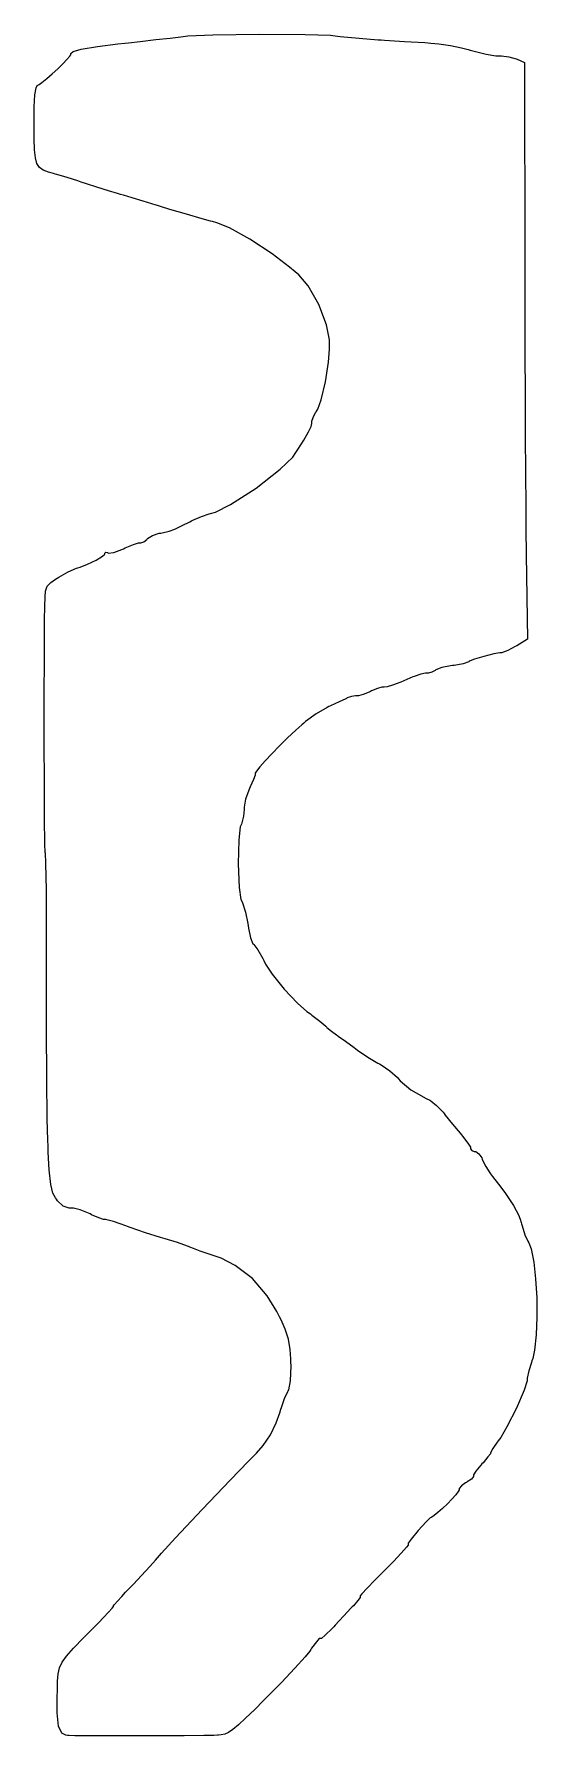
# Model space of a CAD drawing. Extents: x 0 to 1.85, y 0 to 6.26.
import ezdxf

# ---------------------------------------------------------------- set-up
doc = ezdxf.new("R2010")
doc.units = 0
doc.layers.get('0').update_dxf_attribs({"linetype": 'CONTINUOUS'})

msp = doc.modelspace()

# ---------------------------------------------------------------- linework, layer by layer
at = {"color": 0}
for p, q in [((0.6574, 6.261), (0.8271, 6.2638)), ((0.8271, 6.2638), (0.9967, 6.2623)), ((0.9967, 6.2623), (1.0897, 6.2591)), ((0.1354, 6.1923), (0.1432, 6.1999)), ((0.1432, 6.1999), (0.1726, 6.2087)), ((0.1726, 6.2087), (0.2329, 6.2181)), ((0.2329, 6.2181), (0.3082, 6.2273)), ((0.3082, 6.2273), (0.3333, 6.2301)), ((0.3333, 6.2301), (0.3474, 6.2317)), ((0.3474, 6.2317), (0.3899, 6.2365)), ((0.3899, 6.2365), (0.4476, 6.2432)), ((0.4476, 6.2432), (0.4997, 6.2492)), ((0.4997, 6.2492), (0.5296, 6.2528)), ((0.5296, 6.2528), (0.5395, 6.254)), ((0.5395, 6.254), (0.5644, 6.257)), ((0.5644, 6.257), (0.6574, 6.261)), ((1.0897, 6.2591), (1.1146, 6.2562)), ((1.1146, 6.2562), (1.1253, 6.255)), ((1.1253, 6.255), (1.1942, 6.2485)), ((1.1942, 6.2485), (1.2645, 6.2429)), ((1.2645, 6.2429), (1.276, 6.2422)), ((1.276, 6.2422), (1.2875, 6.2415)), ((1.2875, 6.2415), (1.3609, 6.2369)), ((1.3609, 6.2369), (1.4357, 6.2321)), ((1.4357, 6.2321), (1.4479, 6.2314)), ((1.4479, 6.2314), (1.4578, 6.2308)), ((1.4578, 6.2308), (1.4875, 6.2276)), ((1.4875, 6.2276), (1.5299, 6.2213)), ((1.5299, 6.2213), (1.5701, 6.2134)), ((1.5701, 6.2134), (1.5948, 6.2073)), ((1.5948, 6.2073), (1.6029, 6.2047)), ((1.6029, 6.2047), (1.612, 6.2018)), ((1.612, 6.2018), (1.6615, 6.1897)), ((0.0868, 6.1356), (0.1055, 6.1537)), ((0.1055, 6.1537), (0.1209, 6.1698)), ((0.1209, 6.1698), (0.1315, 6.1824)), ((0.1315, 6.1824), (0.1354, 6.1879)), ((0.1354, 6.1897), (0.1354, 6.1923)), ((0.1354, 6.1879), (0.1354, 6.1897)), ((1.6615, 6.1897), (1.6973, 6.1834)), ((1.6973, 6.1834), (1.7092, 6.1834)), ((1.7092, 6.1834), (1.7182, 6.1834)), ((1.7182, 6.1834), (1.7451, 6.1799)), ((1.7451, 6.1799), (1.7719, 6.1731)), ((1.7719, 6.1731), (1.7756, 6.1714)), ((1.7756, 6.1714), (1.8021, 6.1593)), ((1.8021, 6.1593), (1.803, 5.4084)), ((0.0074, 6.0655), (0.0119, 6.0748)), ((0.0119, 6.0748), (0.0144, 6.0762)), ((0.0144, 6.0762), (0.0181, 6.0784)), ((0.0181, 6.0784), (0.0287, 6.0859)), ((0.0287, 6.0859), (0.0467, 6.1002)), ((0.0467, 6.1002), (0.0666, 6.1172)), ((0.0666, 6.1172), (0.0868, 6.1356)), ((0.0007, 5.9964), (0.003, 6.0404)), ((0.003, 6.0404), (0.0074, 6.0655)), ((0, 5.9461), (0.0007, 5.9964)), ((0, 5.9294), (0, 5.9461)), ((0, 5.9164), (0, 5.9294)), ((0.0002, 5.8777), (0, 5.9164)), ((0.0015, 5.8382), (0.0002, 5.8777)), ((0.0047, 5.8089), (0.0015, 5.8382)), ((0.0106, 5.7879), (0.0047, 5.8089)), ((0.0201, 5.7733), (0.0106, 5.7879)), ((0.0339, 5.7632), (0.0201, 5.7733)), ((0.053, 5.7556), (0.0339, 5.7632)), ((0.0718, 5.7502), (0.053, 5.7556)), ((0.0781, 5.7486), (0.0718, 5.7502)), ((0.0838, 5.7471), (0.0781, 5.7486)), ((0.1213, 5.7362), (0.0838, 5.7471)), ((0.1602, 5.7236), (0.1213, 5.7362)), ((0.1667, 5.7214), (0.1602, 5.7236)), ((0.1731, 5.7191), (0.1667, 5.7214)), ((0.193, 5.7126), (0.1731, 5.7191)), ((0.2304, 5.7007), (0.193, 5.7126)), ((0.2735, 5.6873), (0.2304, 5.7007)), ((0.3066, 5.6774), (0.2735, 5.6873)), ((0.3177, 5.674), (0.3066, 5.6774)), ((0.3284, 5.6709), (0.3177, 5.674)), ((0.3606, 5.6613), (0.3284, 5.6709)), ((0.4004, 5.6493), (0.3606, 5.6613)), ((0.4327, 5.6394), (0.4004, 5.6493)), ((0.4488, 5.6344), (0.4327, 5.6394)), ((0.4531, 5.633), (0.4488, 5.6344)), ((0.4643, 5.6294), (0.4531, 5.633)), ((0.4994, 5.6188), (0.4643, 5.6294)), ((0.5599, 5.6008), (0.4994, 5.6188)), ((0.6178, 5.5841), (0.5599, 5.6008)), ((0.6485, 5.5755), (0.6178, 5.5841)), ((0.6562, 5.5736), (0.6485, 5.5755)), ((0.672, 5.5697), (0.6562, 5.5736)), ((0.7177, 5.5506), (0.672, 5.5697)), ((0.7927, 5.5097), (0.7177, 5.5506)), ((0.8753, 5.4547), (0.7927, 5.5097)), ((0.939, 5.4065), (0.8753, 5.4547)), ((0.9595, 5.3894), (0.939, 5.4065)), ((0.9729, 5.3782), (0.9595, 5.3894)), ((1.803, 5.4084), (1.803, 5.3691)), ((1.007, 5.337), (0.9729, 5.3782)), ((1.0465, 5.2691), (1.007, 5.337)), ((1.803, 5.3691), (1.8032, 5.2512)), ((1.074, 5.1942), (1.0465, 5.2691)), ((1.8032, 5.2512), (1.8036, 5.0923)), ((1.085, 5.139), (1.074, 5.1942)), ((1.0856, 5.1205), (1.085, 5.139)), ((1.0824, 5.0566), (1.0861, 5.1046)), ((1.0861, 5.1046), (1.0856, 5.1205)), ((1.8036, 5.0923), (1.8042, 4.9362)), ((1.071, 4.9841), (1.0824, 5.0566)), ((1.0545, 4.9183), (1.071, 4.9841)), ((1.0422, 4.8836), (1.0545, 4.9183)), ((1.8042, 4.9362), (1.8049, 4.7871)), ((1.0182, 4.8205), (1.0208, 4.831)), ((1.0208, 4.8391), (1.0253, 4.8529)), ((1.0208, 4.8345), (1.0208, 4.8391)), ((1.0208, 4.831), (1.0208, 4.8345)), ((1.0253, 4.8529), (1.034, 4.8709)), ((1.034, 4.8709), (1.0361, 4.8741)), ((1.0361, 4.8741), (1.0422, 4.8836)), ((0.9689, 4.7353), (0.9907, 4.7693)), ((0.9907, 4.7693), (1.0088, 4.8001)), ((1.0088, 4.8001), (1.0182, 4.8205)), ((1.8049, 4.7871), (1.8057, 4.6493)), ((0.9043, 4.6634), (0.9506, 4.7075)), ((0.9506, 4.7075), (0.9615, 4.7241)), ((0.9615, 4.7241), (0.9689, 4.7353)), ((0.8157, 4.5935), (0.9043, 4.6634)), ((1.8057, 4.6493), (1.8065, 4.5272)), ((0.7215, 4.5328), (0.8157, 4.5935)), ((0.6661, 4.5042), (0.7215, 4.5328)), ((1.8065, 4.5272), (1.8074, 4.4253)), ((0.5218, 4.4444), (0.5437, 4.4554)), ((0.5437, 4.4554), (0.5724, 4.4696)), ((0.5724, 4.4696), (0.5781, 4.4724)), ((0.5781, 4.4724), (0.5838, 4.4753)), ((0.5838, 4.4753), (0.6157, 4.4891)), ((0.6157, 4.4891), (0.6439, 4.499)), ((0.6439, 4.499), (0.6477, 4.4998)), ((0.6477, 4.4998), (0.6661, 4.5042)), ((0.3349, 4.373), (0.3654, 4.3854)), ((0.3654, 4.3854), (0.3832, 4.3918)), ((0.3832, 4.3918), (0.3892, 4.3918)), ((0.3892, 4.3918), (0.3926, 4.3918)), ((0.3926, 4.3918), (0.4029, 4.3961)), ((0.4029, 4.3961), (0.4141, 4.4043)), ((0.4141, 4.4043), (0.4157, 4.4063)), ((0.4157, 4.4063), (0.4174, 4.4083)), ((0.4174, 4.4083), (0.4352, 4.4187)), ((0.4352, 4.4187), (0.46, 4.4269)), ((0.46, 4.4269), (0.4652, 4.4279)), ((0.4652, 4.4279), (0.4703, 4.4288)), ((0.4703, 4.4288), (0.4965, 4.4353)), ((0.4965, 4.4353), (0.5172, 4.4421)), ((0.5172, 4.4421), (0.5195, 4.4432)), ((0.5195, 4.4432), (0.5218, 4.4444)), ((1.8074, 4.4253), (1.808, 4.3671)), ((0.1958, 4.3132), (0.228, 4.3284)), ((0.228, 4.3284), (0.2514, 4.3427)), ((0.2514, 4.3427), (0.2604, 4.3505)), ((0.2604, 4.3542), (0.2636, 4.3573)), ((0.2604, 4.3531), (0.2604, 4.3542)), ((0.2604, 4.3505), (0.2604, 4.3531)), ((0.2636, 4.3573), (0.2698, 4.356)), ((0.2698, 4.356), (0.2713, 4.355)), ((0.2713, 4.355), (0.2728, 4.3541)), ((0.2728, 4.3541), (0.2926, 4.3567)), ((0.2926, 4.3567), (0.3221, 4.367)), ((0.3221, 4.367), (0.3285, 4.37)), ((0.3285, 4.37), (0.3349, 4.373)), ((1.808, 4.3671), (1.8083, 4.3477)), ((1.8083, 4.3477), (1.8127, 4.038)), ((0.061, 4.2463), (0.0787, 4.2587)), ((0.0787, 4.2587), (0.0848, 4.2625)), ((0.0848, 4.2625), (0.0907, 4.2662)), ((0.0907, 4.2662), (0.1247, 4.2848)), ((0.1247, 4.2848), (0.1558, 4.2986)), ((0.1558, 4.2986), (0.1603, 4.3)), ((0.1603, 4.3), (0.1693, 4.3029)), ((0.1693, 4.3029), (0.1958, 4.3132)), ((0.0404, 4.1929), (0.0421, 4.2137)), ((0.0421, 4.2137), (0.048, 4.2319)), ((0.048, 4.2319), (0.061, 4.2463)), ((0.0388, 4.1009), (0.0396, 4.1647)), ((0.0396, 4.1647), (0.0403, 4.1859)), ((0.0403, 4.1859), (0.0404, 4.1929)), ((0.0379, 3.9741), (0.0388, 4.1009)), ((1.7681, 4.01), (1.7413, 3.9958)), ((1.7735, 4.0134), (1.7681, 4.01)), ((1.8127, 4.038), (1.7735, 4.0134)), ((0.0374, 3.822), (0.0379, 3.9741)), ((1.5767, 3.9471), (1.5443, 3.9411)), ((1.5979, 3.9538), (1.5767, 3.9471)), ((1.5994, 3.955), (1.5979, 3.9538)), ((1.6021, 3.9572), (1.5994, 3.955)), ((1.6188, 3.9636), (1.6021, 3.9572)), ((1.6528, 3.9741), (1.6188, 3.9636)), ((1.6899, 3.9832), (1.6528, 3.9741)), ((1.7118, 3.9874), (1.6899, 3.9832)), ((1.7188, 3.9878), (1.7118, 3.9874)), ((1.7209, 3.988), (1.7188, 3.9878)), ((1.7413, 3.9958), (1.7209, 3.988)), ((1.381, 3.8937), (1.3474, 3.8796)), ((1.3922, 3.8984), (1.381, 3.8937)), ((1.3967, 3.9004), (1.3922, 3.8984)), ((1.4212, 3.9085), (1.3967, 3.9004)), ((1.4389, 3.9126), (1.4212, 3.9085)), ((1.4448, 3.9126), (1.4389, 3.9126)), ((1.4491, 3.9126), (1.4448, 3.9126)), ((1.4619, 3.9158), (1.4491, 3.9126)), ((1.4739, 3.9219), (1.4619, 3.9158)), ((1.4754, 3.9234), (1.4739, 3.9219)), ((1.4768, 3.9249), (1.4754, 3.9234)), ((1.498, 3.9328), (1.4768, 3.9249)), ((1.5303, 3.9394), (1.498, 3.9328)), ((1.5373, 3.9402), (1.5303, 3.9394)), ((1.5443, 3.9411), (1.5373, 3.9402)), ((0.0375, 3.6608), (0.0374, 3.822)), ((1.1483, 3.8197), (1.1458, 3.8184)), ((1.1508, 3.8211), (1.1483, 3.8197)), ((1.1669, 3.8265), (1.1508, 3.8211)), ((1.1813, 3.8293), (1.1669, 3.8265)), ((1.1861, 3.8293), (1.1813, 3.8293)), ((1.1918, 3.8293), (1.1861, 3.8293)), ((1.2089, 3.8339), (1.1918, 3.8293)), ((1.2317, 3.8427), (1.2089, 3.8339)), ((1.2358, 3.8448), (1.2317, 3.8427)), ((1.2398, 3.847), (1.2358, 3.8448)), ((1.262, 3.8559), (1.2398, 3.847)), ((1.278, 3.8605), (1.262, 3.8559)), ((1.2834, 3.8605), (1.278, 3.8605)), ((1.2869, 3.8605), (1.2834, 3.8605)), ((1.2975, 3.8621), (1.2869, 3.8605)), ((1.3174, 3.8679), (1.2975, 3.8621)), ((1.3474, 3.8796), (1.3174, 3.8679)), ((1.0368, 3.7629), (0.997, 3.7341)), ((1.0769, 3.7865), (1.0368, 3.7629)), ((1.0833, 3.7893), (1.0769, 3.7865)), ((1.0897, 3.7921), (1.0833, 3.7893)), ((1.1217, 3.8069), (1.0897, 3.7921)), ((1.1458, 3.8184), (1.1217, 3.8069)), ((0.9618, 3.7026), (0.9316, 3.6741)), ((0.9834, 3.7222), (0.9618, 3.7026)), ((0.9907, 3.7286), (0.9834, 3.7222)), ((0.997, 3.7341), (0.9907, 3.7286)), ((0.038, 3.5068), (0.0375, 3.6608)), ((0.9018, 3.6448), (0.8739, 3.6162)), ((0.9316, 3.6741), (0.9018, 3.6448)), ((0.8494, 3.5901), (0.8299, 3.568)), ((0.8739, 3.6162), (0.8494, 3.5901)), ((0.0388, 3.3764), (0.038, 3.5068)), ((0.8063, 3.5218), (0.7944, 3.4937)), ((0.8125, 3.5375), (0.8063, 3.5218)), ((0.8171, 3.5518), (0.8125, 3.545)), ((0.8125, 3.545), (0.8125, 3.5427)), ((0.8125, 3.5427), (0.8125, 3.5375)), ((0.8299, 3.568), (0.8171, 3.5518)), ((0.7771, 3.4485), (0.7719, 3.4193)), ((0.7886, 3.4817), (0.7771, 3.4485)), ((0.7915, 3.4876), (0.7886, 3.4817)), ((0.7944, 3.4937), (0.7915, 3.4876)), ((0.7697, 3.3864), (0.7635, 3.3613)), ((0.7723, 3.4114), (0.7697, 3.3864)), ((0.7719, 3.4193), (0.7721, 3.4154)), ((0.7721, 3.4154), (0.7723, 3.4114)), ((0.0401, 3.2857), (0.0388, 3.3764)), ((0.7575, 3.3466), (0.7524, 3.2994)), ((0.7618, 3.3573), (0.7575, 3.3466)), ((0.7635, 3.3613), (0.7618, 3.3573)), ((0.0406, 3.2519), (0.0401, 3.2857)), ((0.7524, 3.2994), (0.7499, 3.2111)), ((0.0418, 3.2511), (0.0406, 3.2519)), ((0.0425, 3.2506), (0.0418, 3.2511)), ((0.0438, 3.2137), (0.0425, 3.2506)), ((0.0452, 3.1145), (0.0438, 3.2137)), ((0.7499, 3.2111), (0.754, 3.1244)), ((0.0458, 2.9686), (0.0452, 3.1145)), ((0.754, 3.1244), (0.76, 3.0797)), ((0.76, 3.0797), (0.7645, 3.071)), ((0.7645, 3.071), (0.7665, 3.0671)), ((0.7665, 3.0671), (0.777, 3.0335)), ((0.777, 3.0335), (0.7856, 2.991)), ((0.0457, 2.8354), (0.0458, 2.9686)), ((0.7856, 2.991), (0.7866, 2.9827)), ((0.7866, 2.9827), (0.7877, 2.9745)), ((0.7877, 2.9745), (0.7954, 2.9381)), ((0.7954, 2.9381), (0.8044, 2.9161)), ((0.8044, 2.9161), (0.806, 2.915)), ((0.806, 2.915), (0.8077, 2.914)), ((0.8077, 2.914), (0.822, 2.8944)), ((0.822, 2.8944), (0.8403, 2.8626)), ((0.0455, 2.791), (0.0457, 2.8354)), ((0.8403, 2.8626), (0.8439, 2.8555)), ((0.8439, 2.8555), (0.8505, 2.8423)), ((0.8505, 2.8423), (0.875, 2.8051)), ((0.0453, 2.7435), (0.0455, 2.791)), ((0.875, 2.8051), (0.9184, 2.7503)), ((0.0453, 2.601), (0.0453, 2.7435)), ((0.9184, 2.7503), (0.9674, 2.6988)), ((0.9674, 2.6988), (1.0025, 2.6676)), ((1.0025, 2.6676), (1.0152, 2.6585)), ((1.0152, 2.6585), (1.0209, 2.6544)), ((1.0209, 2.6544), (1.0499, 2.6323)), ((1.0499, 2.6323), (1.0718, 2.614)), ((0.0463, 2.4209), (0.0453, 2.601)), ((1.0718, 2.614), (1.0741, 2.6117)), ((1.0741, 2.6117), (1.0764, 2.6094)), ((1.0764, 2.6094), (1.0929, 2.5953)), ((1.0929, 2.5953), (1.1111, 2.5814)), ((1.1111, 2.5814), (1.1144, 2.5793)), ((1.1144, 2.5793), (1.1176, 2.5772)), ((1.1176, 2.5772), (1.1439, 2.5585)), ((1.1439, 2.5585), (1.1761, 2.5349)), ((1.1761, 2.5349), (1.1822, 2.5303)), ((1.1822, 2.5303), (1.1883, 2.5258)), ((1.1883, 2.5258), (1.2261, 2.5002)), ((1.2261, 2.5002), (1.2636, 2.4777)), ((1.2636, 2.4777), (1.2695, 2.4746)), ((1.2695, 2.4746), (1.2753, 2.4716)), ((1.2753, 2.4716), (1.3076, 2.4494)), ((1.3076, 2.4494), (1.3355, 2.4247)), ((0.0483, 2.2712), (0.0463, 2.4209)), ((1.3355, 2.4247), (1.3392, 2.4204)), ((1.3392, 2.4204), (1.3454, 2.413)), ((1.3454, 2.413), (1.3849, 2.3797)), ((1.3849, 2.3797), (1.4405, 2.3477)), ((1.4405, 2.3477), (1.4548, 2.341)), ((1.4548, 2.341), (1.4579, 2.3396)), ((1.4579, 2.3396), (1.4794, 2.3223)), ((1.4794, 2.3223), (1.5028, 2.2972)), ((0.0501, 2.1943), (0.0483, 2.2712)), ((1.5028, 2.2972), (1.5069, 2.2919)), ((1.5069, 2.2919), (1.511, 2.2866)), ((1.511, 2.2866), (1.5377, 2.2532)), ((0.0512, 2.172), (0.0501, 2.1943)), ((1.5377, 2.2532), (1.5656, 2.2199)), ((1.5656, 2.2199), (1.5703, 2.2145)), ((1.5703, 2.2145), (1.5749, 2.2092)), ((1.5749, 2.2092), (1.5942, 2.1837)), ((0.0522, 2.1502), (0.0512, 2.172)), ((0.0559, 2.0846), (0.0522, 2.1502)), ((1.5942, 2.1837), (1.6042, 2.1689)), ((1.6042, 2.1689), (1.6042, 2.164)), ((1.6042, 2.164), (1.6042, 2.1619)), ((1.6042, 2.1619), (1.6088, 2.1557)), ((1.6088, 2.1557), (1.6172, 2.1522)), ((1.6172, 2.1522), (1.6201, 2.1522)), ((1.6201, 2.1522), (1.6236, 2.1522)), ((1.6236, 2.1522), (1.6343, 2.1442)), ((1.6343, 2.1442), (1.6448, 2.1287)), ((0.0614, 2.0311), (0.0559, 2.0846)), ((1.6448, 2.1287), (1.6463, 2.1249)), ((1.6463, 2.1249), (1.6477, 2.1212)), ((1.6477, 2.1212), (1.6597, 2.0977)), ((1.6597, 2.0977), (1.6747, 2.0741)), ((1.6747, 2.0741), (1.6776, 2.0703)), ((1.6776, 2.0703), (1.6848, 2.0609)), ((0.0695, 1.9992), (0.0614, 2.0311)), ((1.6848, 2.0609), (1.7063, 2.0326)), ((1.7063, 2.0326), (1.7293, 2.0014)), ((0.0785, 1.9819), (0.0695, 1.9992)), ((0.0822, 1.9767), (0.0785, 1.9819)), ((0.0865, 1.9707), (0.0822, 1.9767)), ((0.1072, 1.9513), (0.0865, 1.9707)), ((0.1289, 1.9439), (0.1072, 1.9513)), ((0.1362, 1.9439), (0.1289, 1.9439)), ((0.1444, 1.9439), (0.1362, 1.9439)), ((0.1692, 1.9378), (0.1444, 1.9439)), ((1.7293, 2.0014), (1.7474, 1.9757)), ((1.7474, 1.9757), (1.7615, 1.9543)), ((1.7615, 1.9543), (1.7721, 1.9358)), ((0.2003, 1.9259), (0.1692, 1.9378)), ((0.2056, 1.923), (0.2003, 1.9259)), ((0.2109, 1.9202), (0.2056, 1.923)), ((0.2378, 1.9083), (0.2109, 1.9202)), ((0.2551, 1.9022), (0.2378, 1.9083)), ((0.2609, 1.9022), (0.2551, 1.9022)), ((0.2638, 1.9022), (0.2609, 1.9022)), ((0.2725, 1.9002), (0.2638, 1.9022)), ((0.292, 1.8945), (0.2725, 1.9002)), ((0.3167, 1.8862), (0.292, 1.8945)), ((0.3371, 1.8787), (0.3167, 1.8862)), ((0.3439, 1.8761), (0.3371, 1.8787)), ((1.7721, 1.9358), (1.7802, 1.9192)), ((1.7802, 1.9192), (1.7863, 1.9032)), ((1.7863, 1.9032), (1.7901, 1.8908)), ((1.7901, 1.8908), (1.7913, 1.8866)), ((1.7913, 1.8866), (1.7932, 1.8794)), ((1.7932, 1.8794), (1.8038, 1.8464)), ((0.353, 1.8725), (0.3439, 1.8761)), ((0.4094, 1.8528), (0.353, 1.8725)), ((0.4648, 1.8356), (0.4094, 1.8528)), ((0.4735, 1.8333), (0.4648, 1.8356)), ((0.4821, 1.831), (0.4735, 1.8333)), ((0.5271, 1.8175), (0.4821, 1.831)), ((0.5634, 1.8047), (0.5271, 1.8175)), ((1.8038, 1.8464), (1.8129, 1.8246)), ((1.8129, 1.8246), (1.8141, 1.823)), ((1.8141, 1.823), (1.8187, 1.8169)), ((1.8187, 1.8169), (1.8263, 1.7939)), ((0.5677, 1.8029), (0.5634, 1.8047)), ((0.572, 1.801), (0.5677, 1.8029)), ((0.5853, 1.7957), (0.572, 1.801)), ((0.6103, 1.7865), (0.5853, 1.7957)), ((0.6393, 1.7762), (0.6103, 1.7865)), ((0.6615, 1.7687), (0.6393, 1.7762)), ((0.6689, 1.7662), (0.6615, 1.7687)), ((0.6871, 1.7603), (0.6689, 1.7662)), ((0.7391, 1.7337), (0.6871, 1.7603)), ((1.8263, 1.7939), (1.8359, 1.7455)), ((0.8023, 1.6849), (0.7391, 1.7337)), ((1.8359, 1.7455), (1.8429, 1.6837)), ((0.8571, 1.6213), (0.8023, 1.6849)), ((1.8429, 1.6837), (1.8469, 1.6144)), ((0.8926, 1.5641), (0.8571, 1.6213)), ((1.8469, 1.6144), (1.8478, 1.5437)), ((0.9022, 1.5439), (0.8926, 1.5641)), ((0.9074, 1.5328), (0.9022, 1.5439)), ((0.9223, 1.4988), (0.9074, 1.5328)), ((1.8478, 1.5437), (1.8454, 1.4775)), ((0.9345, 1.462), (0.9223, 1.4988)), ((0.9409, 1.4246), (0.9345, 1.462)), ((1.8454, 1.4775), (1.8394, 1.4217)), ((0.9435, 1.3894), (0.9409, 1.4246)), ((0.9439, 1.3777), (0.9435, 1.3894)), ((0.9444, 1.3639), (0.9439, 1.3777)), ((1.8297, 1.3822), (1.8273, 1.3764)), ((1.8334, 1.3915), (1.8297, 1.3822)), ((1.8394, 1.4217), (1.8334, 1.3915)), ((0.9428, 1.3093), (0.9444, 1.3639)), ((1.8124, 1.316), (1.8123, 1.3084)), ((1.8175, 1.3451), (1.8124, 1.3192)), ((1.8124, 1.3192), (1.8124, 1.316)), ((1.8273, 1.3764), (1.8175, 1.3451)), ((0.9205, 1.2435), (0.932, 1.2692)), ((0.932, 1.2692), (0.9338, 1.272)), ((0.9338, 1.272), (0.9359, 1.2754)), ((0.9359, 1.2754), (0.9428, 1.3093)), ((1.8008, 1.2744), (1.7727, 1.2089)), ((1.8123, 1.3084), (1.8008, 1.2744)), ((0.8898, 1.1543), (0.9034, 1.1916)), ((0.9034, 1.1916), (0.9071, 1.2043)), ((0.9071, 1.2043), (0.909, 1.2107)), ((0.909, 1.2107), (0.9205, 1.2435)), ((1.7727, 1.2089), (1.7377, 1.1401)), ((0.8684, 1.1104), (0.8898, 1.1543)), ((1.7377, 1.1401), (1.7148, 1.1006)), ((0.8179, 1.0427), (0.8419, 1.0709)), ((0.8419, 1.0709), (0.8684, 1.1104)), ((1.7018, 1.0836), (1.6855, 1.0601)), ((1.7057, 1.0887), (1.7018, 1.0836)), ((1.7148, 1.1006), (1.7057, 1.0887)), ((0.7216, 0.9441), (0.7871, 1.0117)), ((0.7871, 1.0117), (0.8093, 1.034)), ((0.8093, 1.034), (0.8179, 1.0427)), ((1.6459, 1.0032), (1.6416, 0.9986)), ((1.6502, 1.0078), (1.6459, 1.0032)), ((1.6679, 1.0289), (1.6502, 1.0078)), ((1.6771, 1.0401), (1.6679, 1.0289)), ((1.6855, 1.0601), (1.6771, 1.0439)), ((1.6771, 1.0439), (1.6771, 1.0439)), ((1.6771, 1.0439), (1.6771, 1.0401)), ((0.6175, 0.835), (0.7216, 0.9441)), ((1.6069, 0.9471), (1.5921, 0.937)), ((1.6146, 0.957), (1.6069, 0.9471)), ((1.6238, 0.9763), (1.6146, 0.963)), ((1.6146, 0.963), (1.6146, 0.9586)), ((1.6146, 0.9586), (1.6146, 0.957)), ((1.6416, 0.9986), (1.6238, 0.9763)), ((1.5493, 0.8895), (1.5353, 0.8739)), ((1.5589, 0.902), (1.5493, 0.8895)), ((1.5625, 0.9077), (1.5589, 0.902)), ((1.5701, 0.9229), (1.5625, 0.9129)), ((1.5625, 0.9129), (1.5625, 0.9095)), ((1.5625, 0.9095), (1.5625, 0.9077)), ((1.585, 0.9337), (1.5701, 0.9229)), ((1.5885, 0.9353), (1.585, 0.9337)), ((1.5921, 0.937), (1.5885, 0.9353)), ((0.5202, 0.7312), (0.6175, 0.835)), ((1.4843, 0.8245), (1.4697, 0.8129)), ((1.5011, 0.8397), (1.4843, 0.8245)), ((1.5187, 0.8567), (1.5011, 0.8397)), ((1.5353, 0.8739), (1.5187, 0.8567)), ((1.412, 0.7586), (1.3862, 0.7263)), ((1.4404, 0.7899), (1.412, 0.7586)), ((1.4559, 0.805), (1.4404, 0.7899)), ((1.4593, 0.8064), (1.4559, 0.805)), ((1.4621, 0.8076), (1.4593, 0.8064)), ((1.4697, 0.8129), (1.4621, 0.8076)), ((0.4679, 0.6743), (0.5202, 0.7312)), ((1.368, 0.6965), (1.349, 0.6745)), ((1.375, 0.7046), (1.368, 0.6965)), ((1.3862, 0.7263), (1.375, 0.7121)), ((1.375, 0.7121), (1.375, 0.7073)), ((1.375, 0.7073), (1.375, 0.7046)), ((0.4249, 0.6258), (0.4461, 0.6495)), ((0.4461, 0.6495), (0.4531, 0.6574)), ((0.4531, 0.6574), (0.4679, 0.6743)), ((1.3208, 0.6446), (1.2951, 0.6185)), ((1.349, 0.6745), (1.3208, 0.6446)), ((0.3653, 0.5609), (0.3944, 0.5923)), ((0.3944, 0.5923), (0.4249, 0.6258)), ((1.2521, 0.5755), (1.2239, 0.5462)), ((1.2778, 0.6014), (1.2521, 0.5755)), ((1.2865, 0.6099), (1.2778, 0.6014)), ((1.2951, 0.6185), (1.2865, 0.6099)), ((0.3062, 0.4986), (0.3219, 0.5158)), ((0.3219, 0.5158), (0.3363, 0.5308)), ((0.3363, 0.5308), (0.3411, 0.5358)), ((0.3411, 0.5358), (0.3472, 0.542)), ((0.3472, 0.542), (0.3653, 0.5609)), ((1.1894, 0.5011), (1.1732, 0.4816)), ((1.1979, 0.5118), (1.1894, 0.5011)), ((1.2049, 0.5251), (1.1979, 0.5177)), ((1.1979, 0.5177), (1.1979, 0.5153)), ((1.1979, 0.5153), (1.1979, 0.5118)), ((1.2239, 0.5462), (1.2049, 0.5251)), ((0.255, 0.4376), (0.274, 0.4581)), ((0.274, 0.4581), (0.2869, 0.4729)), ((0.2869, 0.4729), (0.2917, 0.4781)), ((0.2917, 0.4814), (0.2955, 0.486)), ((0.2917, 0.4798), (0.2917, 0.4814)), ((0.2917, 0.4781), (0.2917, 0.4798)), ((0.2955, 0.486), (0.3062, 0.4986)), ((1.1374, 0.4431), (1.1064, 0.4096)), ((1.1653, 0.4732), (1.1374, 0.4431)), ((1.1693, 0.4774), (1.1653, 0.4732)), ((1.1732, 0.4816), (1.1693, 0.4774)), ((0.1818, 0.3631), (0.2193, 0.401)), ((0.2193, 0.401), (0.2318, 0.4136)), ((0.2318, 0.4136), (0.2376, 0.4195)), ((0.2376, 0.4195), (0.255, 0.4376)), ((1.0955, 0.3977), (1.0701, 0.3732)), ((1.101, 0.4036), (1.0955, 0.3977)), ((1.1064, 0.4096), (1.101, 0.4036)), ((0.1193, 0.2964), (0.145, 0.3252)), ((0.145, 0.3252), (0.1818, 0.3631)), ((1.013, 0.3148), (0.9959, 0.2939)), ((1.0166, 0.3204), (1.013, 0.3148)), ((1.02, 0.3259), (1.0166, 0.3204)), ((1.0373, 0.3487), (1.02, 0.3259)), ((1.048, 0.3605), (1.0373, 0.3487)), ((1.0516, 0.3605), (1.048, 0.3605)), ((1.0563, 0.3605), (1.0516, 0.3605)), ((1.0701, 0.3732), (1.0563, 0.3605)), ((0.0884, 0.2304), (0.0931, 0.2524)), ((0.0931, 0.2524), (0.1027, 0.2733)), ((0.1027, 0.2733), (0.1193, 0.2964)), ((0.9583, 0.2518), (0.9093, 0.1996)), ((0.9959, 0.2939), (0.9583, 0.2518)), ((0.086, 0.1776), (0.0866, 0.2037)), ((0.0866, 0.2037), (0.0884, 0.2304)), ((0.9093, 0.1996), (0.868, 0.1572)), ((0.085, 0.0871), (0.0852, 0.1485)), ((0.0852, 0.1485), (0.0858, 0.1689)), ((0.0858, 0.1689), (0.086, 0.1776)), ((0.8432, 0.1325), (0.8107, 0.1002)), ((0.8541, 0.1433), (0.8432, 0.1325)), ((0.868, 0.1572), (0.8541, 0.1433)), ((0.0896, 0.0378), (0.085, 0.0871)), ((0.7768, 0.0672), (0.7507, 0.0429)), ((0.8107, 0.1002), (0.7768, 0.0672)), ((0.1016, 0.013), (0.0896, 0.0378)), ((0.1172, 0.005), (0.1016, 0.013)), ((0.1227, 0.0044), (0.1172, 0.005)), ((0.1293, 0.0036), (0.1227, 0.0044)), ((0.1501, 0.0034), (0.1293, 0.0036)), ((0.2068, 0.0028), (0.1501, 0.0034)), ((0.2838, 0.0024), (0.2068, 0.0028)), ((0.3727, 0.0023), (0.2838, 0.0024)), ((0.4648, 0.0025), (0.3727, 0.0023)), ((0.5514, 0.0031), (0.4648, 0.0025)), ((0.6239, 0.0039), (0.5514, 0.0031)), ((0.6611, 0.0045), (0.6239, 0.0039)), ((0.6736, 0.0049), (0.6611, 0.0045)), ((0.6771, 0.005), (0.6736, 0.0049)), ((0.6878, 0.006), (0.6771, 0.005)), ((0.7008, 0.0089), (0.6878, 0.006)), ((0.7145, 0.0151), (0.7008, 0.0089)), ((0.7305, 0.026), (0.7145, 0.0151)), ((0.7507, 0.0429), (0.7305, 0.026))]:
    msp.add_line(p, q, dxfattribs=at)

doc.saveas('drawing.dxf')
